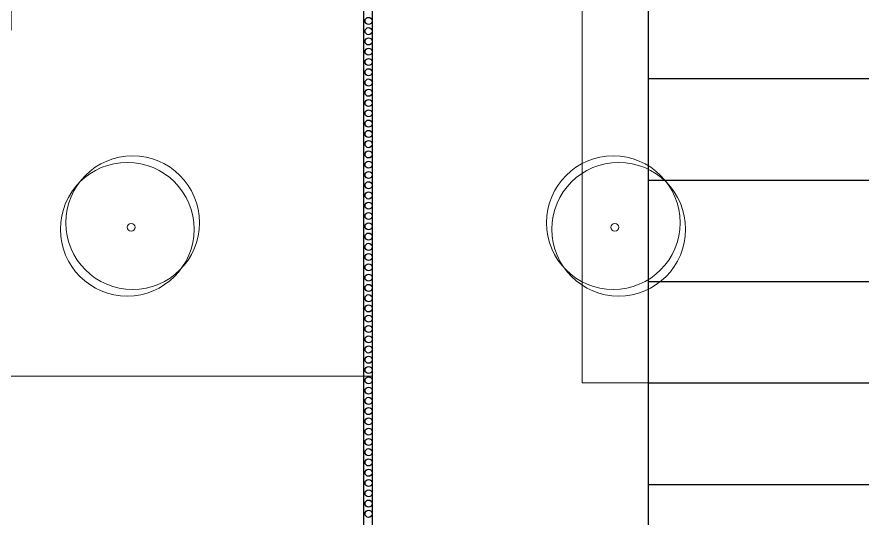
# Model space of a CAD drawing. Header units: metres. Extents: x 0 to 570, y -16 to 122.
# Drawn here: x 395.81 to 415.11, y 79.67 to 91.04 of the extents above; entities that cross this region are included whole.
import ezdxf

# ---------------------------------------------------------------- set-up
doc = ezdxf.new("R2010")
doc.units = ezdxf.units.M
doc.layers.add('ARQ- ARBOLES', color=85, linetype='Continuous', lineweight=13)
doc.layers.add('ARQ-ZONAS VERDES', color=82, linetype='Continuous', lineweight=13)
for name, color, linetype in [('ARQ-MOBILIARIO URBANO', 252, 'Continuous'), ('ARQ-MUROS MAMPOSTERIA', 7, 'Continuous'), ('ARQ-SUELO', 252, 'Continuous')]:
    doc.layers.add(name, color=color, linetype=linetype)

# ---------------------------------------------------------------- blocks, each defined once
blk = doc.blocks.new('ARBOL')
at = {"layer": 'ARQ- ARBOLES'}
for centre, radius in [((128.732, 225.111), 1.515), ((128.856, 224.963), 1.515), ((128.821, 225.067), 0.0892)]:
    blk.add_circle(centre, radius, dxfattribs=at)
blk = doc.blocks.new('reja')
at = {"layer": 'ARQ-MOBILIARIO URBANO'}
for points in [[(132.436, 234.341), (132.442, 285.041), (87.754, 285.041), (87.754, 279.341)], [(132.236, 234.341), (132.242, 284.841), (87.954, 284.841), (87.954, 279.341)]]:
    blk.add_lwpolyline(points, dxfattribs=at)
for centre in [(132.353, 272.448), (132.353, 272.215), (132.353, 271.982), (132.353, 271.749), (132.353, 271.517), (132.353, 271.284), (132.353, 271.051), (132.353, 270.818), (132.353, 270.585), (132.353, 270.353), (132.353, 270.12), (132.353, 269.887), (132.353, 269.654), (132.353, 269.421), (132.353, 269.189), (132.353, 268.956), (132.353, 268.723), (132.353, 268.49), (132.353, 268.258), (132.353, 268.025), (132.353, 267.792), (132.353, 267.559), (132.353, 267.326), (132.353, 267.094), (132.353, 266.861), (132.353, 266.628), (132.353, 266.395), (132.353, 266.162), (132.353, 265.93), (132.353, 265.697), (132.353, 265.464), (132.353, 265.231), (132.353, 264.999), (132.353, 264.766), (132.353, 264.533), (132.353, 264.3), (132.353, 264.067), (132.353, 263.835), (132.353, 263.602), (132.353, 263.369), (132.353, 263.136), (132.353, 262.903), (132.353, 262.671), (132.353, 262.438), (132.353, 262.205), (132.353, 261.972), (132.353, 261.739), (132.353, 261.507), (132.353, 261.274)]:
    blk.add_circle(centre, 0.08, dxfattribs=at)

msp = doc.modelspace()

# ---------------------------------------------------------------- linework, layer by layer
at = {"layer": 'ARQ-SUELO'}
for points in [[(410.111, 101.15), (410.111, 52.85)], [(410.111, 89.65), (415.111, 89.65)], [(410.111, 87.35), (415.111, 87.35)], [(410.111, 85.05), (415.111, 85.05)], [(410.111, 82.75), (415.111, 82.75)], [(410.111, 80.45), (415.111, 80.45)]]:
    msp.add_lwpolyline(points, dxfattribs=at)
at = {"layer": 'ARQ-ZONAS VERDES'}
for points in [[(403.862, 103.55), (384.274, 103.55), (384.274, 100.049), (385.874, 100.049), (385.874, 101.049), (388.774, 101.049), (388.774, 100.049), (393.774, 100.049), (393.774, 96.85), (395.674, 96.85), (395.674, 90.749), (393.774, 90.749), (393.774, 87.549), (388.774, 87.549), (388.774, 86.549), (385.874, 86.549), (385.874, 82.9), (403.86, 82.9), (403.862, 103.55)], [(410.111, 101.15), (408.611, 101.15), (408.611, 82.75), (410.111, 82.75), (410.111, 101.15)]]:
    msp.add_lwpolyline(points, dxfattribs=at)

# ---------------------------------------------------------------- block references
at = {"layer": 'ARQ-MUROS MAMPOSTERIA'}
msp.add_blockref('reja', (271.42, -181.491), dxfattribs=at)
at = {"layer": 'ARQ-ZONAS VERDES', "xscale": -1, "rotation": 180}
msp.add_blockref('ARBOL', (269.572, 311.345), dxfattribs=at)
at = {"layer": 'ARQ-ZONAS VERDES', "rotation": 180}
msp.add_blockref('ARBOL', (538.174, 311.345), dxfattribs=at)

doc.saveas('drawing.dxf')
